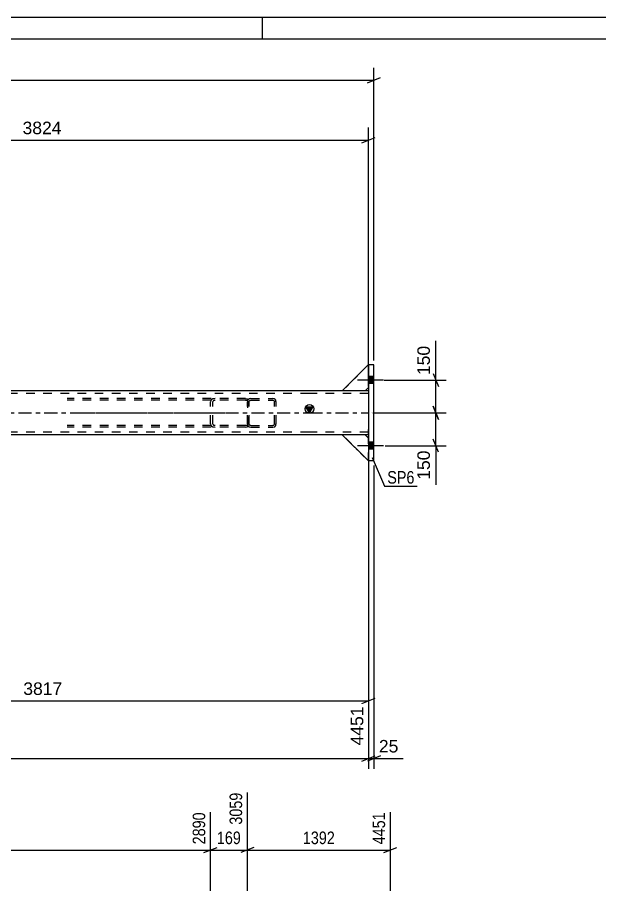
# Model space of a CAD drawing. Header units: millimetres. Extents: x 0 to 841, y 0 to 594.
# Drawn here: x 154.9 to 288.1, y 395.8 to 594 of the extents above; entities that cross this region are included whole.
import ezdxf

# ---------------------------------------------------------------- set-up
doc = ezdxf.new("R2010")
doc.units = ezdxf.units.MM
doc.linetypes.add('DXK_LINE_DOT2', pattern=[3.9198, 1.9599, -1.9599])
doc.linetypes.add('DXK_LINE_DOT3', pattern=[5.9187, 2.979, -0.9799, 0.9799, -0.9799])
doc.styles.add('Arial', font='arial.ttf', dxfattribs={"height": 0.2})
doc.styles.add('Arial Narrow', font='ARIALN.TTF', dxfattribs={"height": 0.2})

# ---------------------------------------------------------------- blocks, each defined once
blk = doc.blocks.new('Unknown-318891679-1129')
at = {"color": 5, "linetype": 'Continuous'}
for p, q in [((841, 594), (0, 594)), ((211, 589), (211, 594)), ((836, 589), (5, 589))]:
    blk.add_line(p, q, dxfattribs=at)
blk = doc.blocks.new('Part-318891679-4682 - 4635')
at = {"color": 7, "linetype": 'DXK_LINE_DOT2'}
for p, q in [((234.48, 498.62), (229.23, 498.62)), ((229.23, 498.62), (235.23, 492.62)), ((235.23, 497.87), (234.48, 498.62)), ((235.23, 492.62), (235.23, 497.87))]:
    blk.add_line(p, q, dxfattribs=at)
at = {"color": 7, "linetype": 'DXK_LINE_DOT3'}
for p, q in [((235.23, 498.62), (229.23, 498.62)), ((229.23, 498.62), (235.23, 492.62))]:
    blk.add_line(p, q, dxfattribs=at)
blk = doc.blocks.new('Part-318891679-4661 - 4635')
at = {"linetype": 'Continuous'}
blk.add_hatch(color=2, dxfattribs=at).paths.add_polyline_path([(221.72, 503.62), (220.92, 505.02), (222.52, 505.02)])
at = {"color": 2, "linetype": 'Continuous'}
for p, q in [((54.57, 508.62), (54.57, 507.42)), ((54.57, 499.82), (54.57, 507.42)), ((85.93, 508.62), (62.07, 508.62)), ((221.63, 508.62), (93.96, 508.62)), ((235.22, 508.62), (221.73, 508.62)), ((235.22, 507.42), (235.22, 499.82)), ((221.72, 503.62), (220.92, 505.02)), ((220.92, 505.02), (222.52, 505.02)), ((222.52, 505.02), (221.72, 503.62)), ((54.57, 498.62), (54.57, 499.82)), ((86.26, 498.62), (62.07, 498.62)), ((221.63, 498.62), (94.29, 498.62)), ((229.23, 498.62), (221.73, 498.62)), ((235.22, 498.62), (234.48, 498.62))]:
    blk.add_line(p, q, dxfattribs=at)
at = {"color": 7, "linetype": 'DXK_LINE_DOT2'}
for p, q in [((54.57, 508.62), (54.57, 508.27)), ((62.07, 508.62), (54.57, 508.62)), ((221.63, 508.02), (54.57, 508.02)), ((93.96, 508.62), (85.93, 508.62)), ((235.22, 508.02), (221.73, 508.02)), ((235.22, 508.62), (235.22, 507.42)), ((235.22, 508.62), (235.22, 508.27)), ((54.57, 499.82), (54.57, 498.72)), ((235.22, 498.62), (235.22, 499.82)), ((221.63, 499.22), (54.57, 499.22)), ((62.07, 498.62), (54.57, 498.62)), ((94.29, 498.62), (86.26, 498.62)), ((235.22, 499.22), (221.73, 499.22)), ((234.48, 498.62), (229.23, 498.62))]:
    blk.add_line(p, q, dxfattribs=at)
at = {"color": 7, "linetype": 'DXK_LINE_DOT3'}
for p, q in [((54.57, 503.62), (221.63, 503.62)), ((221.73, 503.62), (235.22, 503.62))]:
    blk.add_line(p, q, dxfattribs=at)
at = {"color": 2, "linetype": 'Continuous'}
blk.add_circle((221.72, 504.52), 1, dxfattribs=at)
blk = doc.blocks.new('Bolt-318891679-4672 - 4635')
at = {"linetype": 'Continuous'}
for points in [[(235.22, 511.95), (235.22, 510.3), (236.47, 510.3), (236.47, 511.95)], [(235.22, 511.95), (235.22, 510.3), (236.47, 510.3), (236.47, 511.95)], [(235.22, 496.95), (235.22, 495.3), (236.47, 495.3), (236.47, 496.95)], [(235.22, 496.95), (235.22, 495.3), (236.47, 495.3), (236.47, 496.95)]]:
    blk.add_hatch(color=1, dxfattribs=at).paths.add_polyline_path(points)
at = {"color": 1, "linetype": 'Continuous'}
for p, q in [((236.47, 511.95), (235.22, 511.95)), ((236.47, 511.95), (235.22, 511.95)), ((238.67, 511.12), (232.72, 511.12)), ((238.67, 511.12), (232.72, 511.12)), ((236.47, 510.3), (235.22, 510.3)), ((236.47, 510.3), (235.22, 510.3)), ((238.67, 496.12), (232.72, 496.12)), ((238.67, 496.12), (232.72, 496.12)), ((236.47, 496.95), (235.22, 496.95)), ((236.47, 496.95), (235.22, 496.95)), ((236.47, 495.3), (235.22, 495.3)), ((236.47, 495.3), (235.22, 495.3))]:
    blk.add_line(p, q, dxfattribs=at)
blk = doc.blocks.new('Part-318891679-4749 - 4635')
at = {"color": 2, "linetype": 'Continuous'}
for p, q in [((235.23, 514.66), (229.23, 508.66)), ((235.23, 514.66), (235.23, 514.62)), ((235.22, 509.41), (234.48, 508.66)), ((234.48, 508.66), (229.23, 508.66))]:
    blk.add_line(p, q, dxfattribs=at)
at = {"color": 7, "linetype": 'DXK_LINE_DOT3'}
for p, q in [((229.23, 508.66), (235.23, 514.66)), ((235.23, 508.66), (229.23, 508.66))]:
    blk.add_line(p, q, dxfattribs=at)
at = {"color": 7, "linetype": 'DXK_LINE_DOT2'}
for p, q in [((235.23, 514.62), (235.23, 509.41)), ((235.23, 509.41), (235.22, 509.41)), ((235.23, 509.41), (235.22, 509.41))]:
    blk.add_line(p, q, dxfattribs=at)
blk = doc.blocks.new('Part-318891679-4753 - 4635')
at = {"color": 7, "linetype": 'DXK_LINE_DOT2'}
for p, q in [((234.48, 498.62), (229.23, 498.62)), ((229.23, 498.62), (235.23, 492.62)), ((235.23, 497.87), (234.48, 498.62)), ((235.23, 492.62), (235.23, 497.87))]:
    blk.add_line(p, q, dxfattribs=at)
at = {"color": 7, "linetype": 'DXK_LINE_DOT3'}
for p, q in [((235.23, 498.62), (229.23, 498.62)), ((229.23, 498.62), (235.23, 492.62))]:
    blk.add_line(p, q, dxfattribs=at)
blk = doc.blocks.new('Part-318891679-4754 - 4635')
at = {"color": 2, "linetype": 'Continuous'}
for p, q in [((234.48, 498.62), (229.23, 498.62)), ((229.23, 498.62), (235.22, 492.63)), ((235.22, 497.88), (234.48, 498.62))]:
    blk.add_line(p, q, dxfattribs=at)
at = {"color": 7, "linetype": 'DXK_LINE_DOT3'}
for p, q in [((235.23, 498.62), (229.23, 498.62)), ((229.23, 498.62), (235.23, 492.62))]:
    blk.add_line(p, q, dxfattribs=at)
at = {"color": 7, "linetype": 'DXK_LINE_DOT2'}
for p, q in [((235.22, 497.88), (235.23, 497.87)), ((235.23, 497.87), (235.22, 497.88)), ((235.23, 492.62), (235.23, 497.87)), ((235.22, 492.63), (235.23, 492.62)), ((235.23, 492.62), (235.22, 492.63))]:
    blk.add_line(p, q, dxfattribs=at)
blk = doc.blocks.new('Part-318891679-4781 - 4635')
at = {"color": 7, "linetype": 'DXK_LINE_DOT2'}
for p, q in [((207.59, 506.43), (207.53, 506.12)), ((207.53, 501.12), (207.53, 506.12)), ((207.93, 506.12), (207.96, 506.28)), ((207.93, 501.12), (207.93, 506.12)), ((208.33, 506.92), (208.02, 506.86)), ((208.17, 506.49), (208.33, 506.52)), ((208.33, 506.92), (213.33, 506.92)), ((208.33, 506.52), (213.33, 506.52)), ((213.63, 506.86), (213.33, 506.92)), ((213.33, 506.52), (213.48, 506.49)), ((213.7, 506.28), (213.73, 506.12)), ((213.73, 501.12), (213.73, 506.12)), ((214.13, 506.12), (214.06, 506.43)), ((214.13, 501.12), (214.13, 506.12)), ((207.53, 501.12), (207.59, 500.82)), ((207.96, 500.97), (207.93, 501.12)), ((208.02, 500.39), (208.33, 500.32)), ((208.33, 500.72), (208.17, 500.76)), ((208.33, 500.72), (213.33, 500.72)), ((208.33, 500.32), (213.33, 500.32)), ((213.48, 500.76), (213.33, 500.72)), ((213.33, 500.32), (213.63, 500.39)), ((213.73, 501.12), (213.7, 500.97)), ((214.06, 500.82), (214.13, 501.12))]:
    blk.add_line(p, q, dxfattribs=at)
at = {"color": 7, "linetype": 'DXK_LINE_DOT3'}
blk.add_line((210.83, 503.62), (210.83, 503.62), dxfattribs=at)
at = {"color": 7, "linetype": 'DXK_LINE_DOT2'}
for centre, radius, start, end in [((208.33, 506.12), 0.8, 112.5, 157.5), ((208.33, 506.12), 0.4, 112.5, 157.5), ((213.33, 506.12), 0.4, 22.5, 67.5), ((213.33, 506.12), 0.8, 22.5, 67.5), ((208.33, 501.12), 0.8, 202.5, 247.5), ((208.33, 501.12), 0.4, 202.5, 247.5), ((213.33, 501.12), 0.4, 292.5, 337.5), ((213.33, 501.12), 0.8, 292.5, 337.5)]:
    blk.add_arc(centre, radius, start, end, dxfattribs=at)
blk = doc.blocks.new('Part-318891679-4787 - 4635')
at = {"color": 2, "linetype": 'Continuous'}
for p, q in [((236.47, 514.62), (235.22, 514.62)), ((235.22, 514.62), (235.22, 492.62)), ((236.47, 492.62), (236.47, 514.62)), ((236.47, 492.62), (235.22, 492.62))]:
    blk.add_line(p, q, dxfattribs=at)
at = {"color": 7, "linetype": 'DXK_LINE_DOT3'}
blk.add_line((235.85, 503.62), (235.85, 503.62), dxfattribs=at)
blk = doc.blocks.new('Part-318891679-4748 - 4635')
at = {"color": 7, "linetype": 'DXK_LINE_DOT2'}
for p, q in [((229.23, 508.66), (235.23, 514.66)), ((235.23, 514.66), (235.23, 509.41)), ((235.23, 509.41), (234.48, 508.66)), ((234.48, 508.66), (229.23, 508.66))]:
    blk.add_line(p, q, dxfattribs=at)
at = {"color": 7, "linetype": 'DXK_LINE_DOT3'}
for p, q in [((229.23, 508.66), (235.23, 514.66)), ((235.23, 508.66), (229.23, 508.66))]:
    blk.add_line(p, q, dxfattribs=at)
blk = doc.blocks.new('Part-318891679-4750 - 4635')
at = {"color": 7, "linetype": 'DXK_LINE_DOT2'}
for p, q in [((229.23, 508.66), (235.23, 514.66)), ((235.23, 514.66), (235.23, 509.41)), ((235.23, 509.41), (234.48, 508.66)), ((234.48, 508.66), (229.23, 508.66))]:
    blk.add_line(p, q, dxfattribs=at)
at = {"color": 7, "linetype": 'DXK_LINE_DOT3'}
for p, q in [((229.23, 508.66), (235.23, 514.66)), ((235.23, 508.66), (229.23, 508.66))]:
    blk.add_line(p, q, dxfattribs=at)
blk = doc.blocks.new('Part-318891679-4763 - 4635')
at = {"color": 7, "linetype": 'DXK_LINE_DOT2'}
for p, q in [((207.11, 506.92), (166.36, 506.92)), ((207.11, 506.52), (166.36, 506.52)), ((199.17, 506.43), (199.09, 506.12)), ((199.09, 501.12), (199.09, 506.12)), ((199.64, 506.12), (199.68, 506.28)), ((199.64, 501.12), (199.64, 506.12)), ((200.2, 506.92), (199.77, 506.86)), ((199.98, 506.49), (200.2, 506.52)), ((207.11, 506.92), (207.54, 506.86)), ((207.11, 506.52), (207.33, 506.49)), ((207.33, 506.49), (207.5, 506.41)), ((207.5, 506.41), (207.53, 506.39)), ((207.53, 506.39), (207.54, 506.86)), ((207.54, 506.86), (207.53, 506.69)), ((207.53, 506.69), (207.53, 500.56)), ((207.11, 500.72), (166.36, 500.72)), ((207.11, 500.32), (166.36, 500.32)), ((199.09, 501.12), (199.17, 500.82)), ((199.68, 500.97), (199.64, 501.12)), ((199.77, 500.39), (200.2, 500.32)), ((200.2, 500.72), (199.98, 500.76)), ((207.33, 500.76), (207.11, 500.72)), ((207.11, 500.32), (207.54, 500.39)), ((207.5, 500.84), (207.33, 500.76)), ((207.53, 500.86), (207.5, 500.84)), ((207.54, 500.39), (207.53, 500.86)), ((207.54, 500.39), (207.53, 500.56))]:
    blk.add_line(p, q, dxfattribs=at)
at = {"color": 7, "linetype": 'DXK_LINE_DOT3'}
blk.add_line((169.82, 503.62), (203.65, 503.62), dxfattribs=at)
at = {"color": 7, "linetype": 'DXK_LINE_DOT2'}
for centre, radius, start, end in [((200.02, 505.89), 1.01, 104.3889, 147.3289), ((200.11, 506.01), 0.505, 104.3889, 147.3289), ((200.02, 501.36), 1.01, 212.6711, 255.6111), ((200.11, 501.24), 0.505, 212.6711, 255.6111)]:
    blk.add_arc(centre, radius, start, end, dxfattribs=at)
blk = doc.blocks.new('StraightDimension-318891679-8358 - 6027')
at = {"color": 7, "linetype": 'Continuous'}
for p, q in [((61.62, 348.96), (61.62, 415.01)), ((199.09, 348.96), (199.09, 412.34)), ((63.12, 404.32), (60.12, 403.12)), ((197.59, 403.12), (200.59, 404.32)), ((61.62, 403.72), (199.09, 403.72))]:
    blk.add_line(p, q, dxfattribs=at)
at = {"color": 0, "linetype": 'Continuous'}
blk.add_wipeout([(198.49, 412.94), (194.29, 412.94), (194.29, 404.42), (198.49, 404.42)], dxfattribs=at)
at = {"color": 0}
blk.add_wipeout([(134.61, 404.47), (134.61, 408.67), (126.1, 408.67), (126.1, 404.47)], dxfattribs=at)
at = {"color": 3, "linetype": 'Continuous', "style": 'Arial Narrow'}
blk.add_text('2890', height=2.863, rotation=90.0002, dxfattribs=at).set_placement((197.89, 405.02))
at = {"color": 3, "style": 'Arial Narrow'}
blk.add_text('2749', height=2.863, dxfattribs=at).set_placement((126.7, 405.07))
blk = doc.blocks.new('StraightDimension-318891679-8356 - 6027')
at = {"color": 7, "linetype": 'Continuous'}
for p, q in [((207.53, 348.23), (207.53, 416.84)), ((240.22, 363.96), (240.22, 412.34)), ((209.03, 404.32), (206.03, 403.12)), ((238.72, 403.12), (241.72, 404.32)), ((207.53, 403.72), (240.22, 403.72))]:
    blk.add_line(p, q, dxfattribs=at)
at = {"color": 0, "linetype": 'Continuous'}
blk.add_wipeout([(239.62, 412.94), (235.42, 412.94), (235.42, 404.42), (239.62, 404.42)], dxfattribs=at)
at = {"color": 0}
blk.add_wipeout([(228.13, 404.47), (228.13, 408.67), (219.62, 408.67), (219.62, 404.47)], dxfattribs=at)
at = {"color": 3, "linetype": 'Continuous', "style": 'Arial Narrow'}
blk.add_text('4451', height=2.863, rotation=90.0002, dxfattribs=at).set_placement((239.02, 405.02))
at = {"color": 3, "style": 'Arial Narrow'}
blk.add_text('1392', height=2.863, dxfattribs=at).set_placement((220.22, 405.07))
blk = doc.blocks.new('StraightDimension-318891679-8357 - 6027')
at = {"color": 7, "linetype": 'Continuous'}
for p, q in [((207.53, 348.23), (207.53, 416.84)), ((199.09, 348.96), (199.09, 412.34)), ((197.59, 403.12), (200.59, 404.32)), ((209.03, 404.32), (206.03, 403.12)), ((199.09, 403.72), (207.53, 403.72))]:
    blk.add_line(p, q, dxfattribs=at)
at = {"color": 0}
blk.add_wipeout([(206.65, 404.47), (206.65, 408.67), (199.96, 408.67), (199.96, 404.47)], dxfattribs=at)
at = {"color": 0, "linetype": 'Continuous'}
blk.add_wipeout([(206.93, 417.44), (202.73, 417.44), (202.73, 408.92), (206.93, 408.92)], dxfattribs=at)
at = {"color": 3, "linetype": 'Continuous', "style": 'Arial Narrow'}
blk.add_text('3059', height=2.863, rotation=90.0002, dxfattribs=at).set_placement((206.33, 409.52))
at = {"color": 3, "style": 'Arial Narrow'}
blk.add_text('169', height=2.863, dxfattribs=at).set_placement((200.56, 405.07))
blk = doc.blocks.new('StraightDimension-318891679-4870 - 4635')
at = {"color": 7, "linetype": 'Continuous'}
for p, q in [((85.93, 509.62), (85.93, 568.8)), ((235.23, 509.66), (235.23, 568.8)), ((87.43, 566.55), (84.43, 565.35)), ((85.93, 565.95), (235.23, 565.95)), ((233.73, 565.35), (236.73, 566.55))]:
    blk.add_line(p, q, dxfattribs=at)
at = {"color": 0}
blk.add_wipeout([(165.63, 566.7), (165.63, 570.9), (155.53, 570.9), (155.53, 566.7)], dxfattribs=at)
at = {"color": 3, "style": 'Arial'}
blk.add_text('3824', height=2.865, dxfattribs=at).set_placement((156.13, 567.3))
blk = doc.blocks.new('StraightDimension-318891679-4942 - 4635')
at = {"color": 7, "linetype": 'Continuous'}
for p, q in [((235.23, 491.62), (235.23, 422.26)), ((48.82, 454.23), (48.82, 422.26)), ((50.32, 425.26), (47.32, 424.06)), ((48.82, 424.66), (235.23, 424.66)), ((233.73, 424.06), (236.73, 425.26))]:
    blk.add_line(p, q, dxfattribs=at)
at = {"color": 0}
blk.add_wipeout([(147.07, 425.41), (147.07, 429.61), (136.98, 429.61), (136.98, 425.41)], dxfattribs=at)
at = {"color": 3, "style": 'Arial'}
blk.add_text('4566', height=2.865, dxfattribs=at).set_placement((137.58, 426.01))
blk = doc.blocks.new('StraightDimension-318891679-4831 - 4635')
at = {"color": 7, "linetype": 'Continuous'}
for p, q in [((250.01, 512.62), (251.21, 509.62)), ((238.77, 511.12), (253.01, 511.12)), ((250.61, 503.62), (250.61, 511.12)), ((236.22, 503.62), (253.01, 503.62)), ((251.21, 502.12), (250.01, 505.12))]:
    blk.add_line(p, q, dxfattribs=at)
at = {"color": 0}
blk.add_wipeout([(249.86, 519.52), (245.66, 519.52), (245.66, 511.65), (249.86, 511.65)], dxfattribs=at)
at = {"color": 7, "linetype": 'Continuous'}
blk.add_line((250.61, 511.12), (250.61, 520.05), dxfattribs=at)
blk.add_line((250.61, 511.12), (250.61, 520.05), dxfattribs=at)
at = {"color": 3, "style": 'Arial'}
blk.add_text('150', height=2.865, rotation=90.0002, dxfattribs=at).set_placement((249.26, 512.25))
blk = doc.blocks.new('StraightDimension-318891679-4840 - 4635')
at = {"color": 7, "linetype": 'Continuous'}
for p, q in [((236.22, 503.62), (253.01, 503.62)), ((250.01, 505.12), (251.21, 502.12)), ((250.61, 496.12), (250.61, 503.62)), ((251.21, 494.62), (250.01, 497.62)), ((239, 496.12), (253.01, 496.12))]:
    blk.add_line(p, q, dxfattribs=at)
at = {"color": 0}
blk.add_wipeout([(249.86, 495.6), (245.66, 495.6), (245.66, 487.73), (249.86, 487.73)], dxfattribs=at)
at = {"color": 7, "linetype": 'Continuous'}
blk.add_line((250.61, 496.12), (250.61, 487.2), dxfattribs=at)
blk.add_line((250.61, 496.12), (250.61, 487.2), dxfattribs=at)
at = {"color": 3, "style": 'Arial'}
blk.add_text('150', height=2.865, rotation=90.0002, dxfattribs=at).set_placement((249.26, 488.33))
blk = doc.blocks.new('StraightDimension-318891679-4881 - 4635')
at = {"color": 7, "linetype": 'Continuous'}
for p, q in [((235.23, 497.62), (235.23, 427.62)), ((86.26, 497.12), (86.26, 429.84)), ((87.76, 438.41), (84.76, 437.21)), ((233.73, 437.21), (236.73, 438.41)), ((86.26, 437.81), (235.23, 437.81))]:
    blk.add_line(p, q, dxfattribs=at)
at = {"color": 0}
blk.add_wipeout([(165.79, 438.56), (165.79, 442.76), (155.7, 442.76), (155.7, 438.56)], dxfattribs=at)
at = {"color": 0, "linetype": 'Continuous'}
blk.add_wipeout([(234.63, 437.11), (230.43, 437.11), (230.43, 427.02), (234.63, 427.02)], dxfattribs=at)
at = {"color": 3, "style": 'Arial'}
blk.add_text('3817', height=2.865, dxfattribs=at).set_placement((156.3, 439.16))
at = {"color": 3, "linetype": 'Continuous', "style": 'Arial'}
blk.add_text('4451', height=2.865, rotation=90.0002, dxfattribs=at).set_placement((234.03, 427.62))
blk = doc.blocks.new('StraightDimension-318891679-4964 - 4635')
at = {"color": 7, "linetype": 'Continuous'}
for p, q in [((235.23, 491.62), (235.23, 422.26)), ((236.47, 491.62), (236.47, 422.26)), ((233.73, 424.06), (236.73, 425.26)), ((237.97, 425.26), (234.97, 424.06)), ((235.23, 424.66), (236.47, 424.66))]:
    blk.add_line(p, q, dxfattribs=at)
at = {"color": 0}
blk.add_wipeout([(242.65, 425.41), (242.65, 429.61), (237, 429.61), (237, 425.41)], dxfattribs=at)
at = {"color": 7, "linetype": 'Continuous'}
blk.add_line((236.47, 424.66), (243.17, 424.66), dxfattribs=at)
blk.add_line((236.47, 424.66), (243.17, 424.66), dxfattribs=at)
at = {"color": 3, "style": 'Arial'}
blk.add_text('25', height=2.865, dxfattribs=at).set_placement((237.6, 426.01))
blk = doc.blocks.new('StraightDimension-318891679-5012 - 4635')
at = {"color": 7, "linetype": 'Continuous'}
for p, q in [((48.82, 553.02), (48.82, 582.47)), ((236.47, 515.62), (236.47, 582.47)), ((50.32, 580.22), (47.32, 579.02)), ((48.82, 579.62), (236.47, 579.62)), ((234.97, 579.02), (237.97, 580.22))]:
    blk.add_line(p, q, dxfattribs=at)
at = {"color": 0}
blk.add_wipeout([(147.7, 580.37), (147.7, 584.57), (137.6, 584.57), (137.6, 580.37)], dxfattribs=at)
at = {"color": 3, "style": 'Arial'}
blk.add_text('4591', height=2.865, dxfattribs=at).set_placement((138.2, 580.97))
blk = doc.blocks.new('Mark-318891679-4783 - 4635')
at = {"color": 0}
blk.add_wipeout([(245.73, 487.45), (245.73, 490.45), (239.52, 490.45), (239.52, 487.45)], dxfattribs=at)
blk.add_wipeout([(245.73, 487.45), (245.73, 490.45), (239.52, 490.45), (239.52, 487.45)], dxfattribs=at)
at = {"color": 30, "linetype": 'Continuous'}
for p, q in [((236.03, 493.38), (238.92, 486.85)), ((238.92, 486.85), (246.33, 486.85))]:
    blk.add_line(p, q, dxfattribs=at)
at = {"color": 3, "style": 'Arial Narrow'}
blk.add_text('SP6', height=2.863, dxfattribs=at).set_placement((239.52, 487.45))

msp = doc.modelspace()

# ---------------------------------------------------------------- block references
for name in ['Unknown-318891679-1129', 'Part-318891679-4749 - 4635', 'Part-318891679-4748 - 4635', 'Part-318891679-4750 - 4635', 'Part-318891679-4787 - 4635', 'Bolt-318891679-4672 - 4635', 'Part-318891679-4661 - 4635', 'Part-318891679-4763 - 4635', 'Part-318891679-4781 - 4635', 'Part-318891679-4682 - 4635', 'Part-318891679-4753 - 4635', 'Part-318891679-4754 - 4635']:
    msp.add_blockref(name, (0, 0))

# ---------------------------------------------------------------- next in the draw order: block references
for name in ['StraightDimension-318891679-4870 - 4635', 'StraightDimension-318891679-4942 - 4635', 'StraightDimension-318891679-8356 - 6027', 'StraightDimension-318891679-8358 - 6027']:
    msp.add_blockref(name, (0, 0))

# ---------------------------------------------------------------- next in the draw order: block references
for name in ['StraightDimension-318891679-4831 - 4635', 'StraightDimension-318891679-8357 - 6027']:
    msp.add_blockref(name, (0, 0))

# ---------------------------------------------------------------- next in the draw order: block references
for name in ['StraightDimension-318891679-5012 - 4635', 'StraightDimension-318891679-4840 - 4635']:
    msp.add_blockref(name, (0, 0))

# ---------------------------------------------------------------- next in the draw order: block references
msp.add_blockref('StraightDimension-318891679-4881 - 4635', (0, 0))

# ---------------------------------------------------------------- next in the draw order: block references
msp.add_blockref('StraightDimension-318891679-4964 - 4635', (0, 0))

# ---------------------------------------------------------------- next in the draw order: block references
msp.add_blockref('Mark-318891679-4783 - 4635', (0, 0))

doc.saveas('drawing.dxf')
